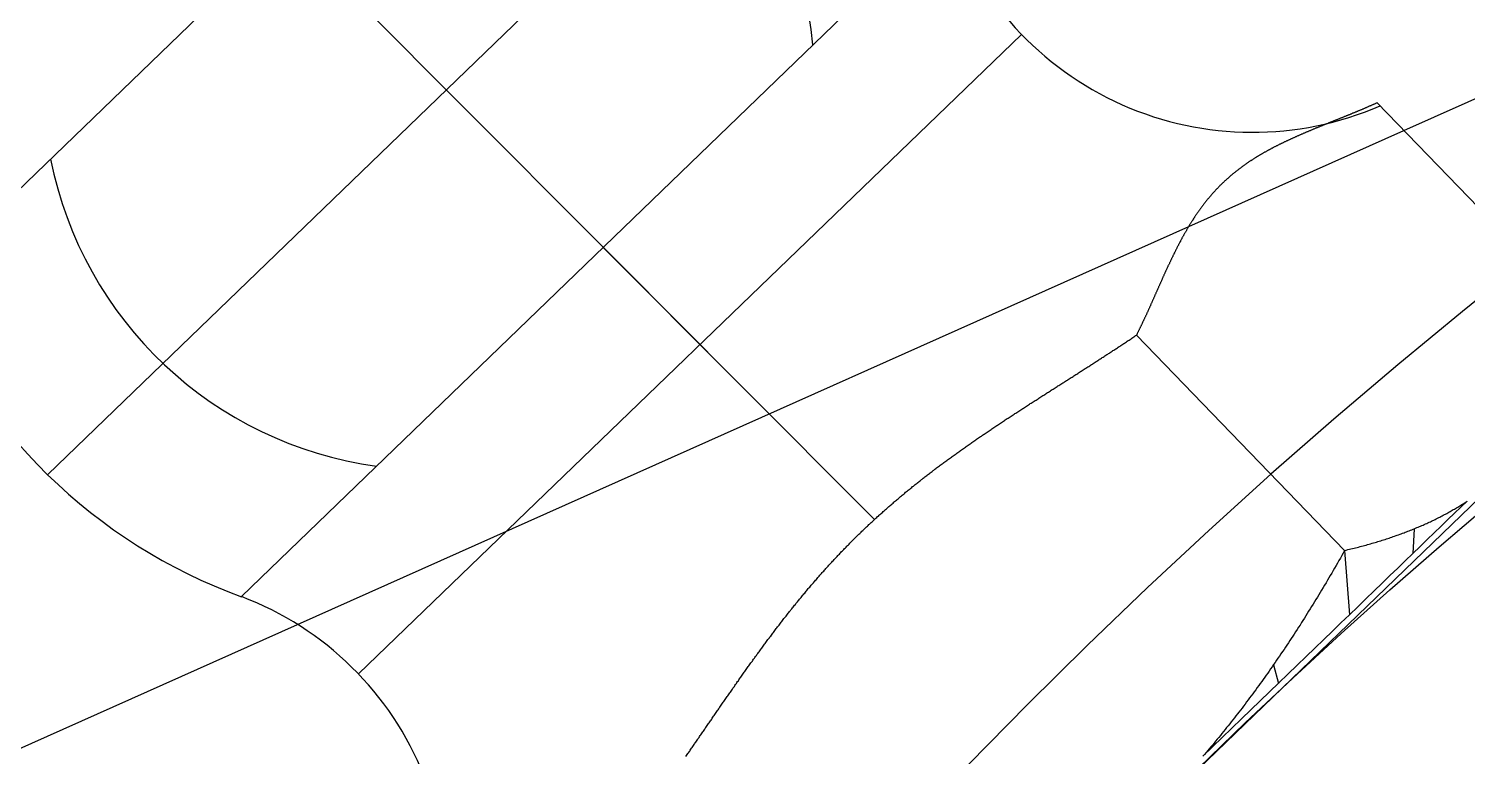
# Model space of a CAD drawing. Extents: x -87 to 205, y -109 to 47.
# Drawn here: x -39.86 to -28.36, y 31.35 to 37.17 of the extents above; entities that cross this region are included whole.
import ezdxf

# ---------------------------------------------------------------- set-up
doc = ezdxf.new("R2010")
doc.units = 0
doc.linetypes.add('CENTER', pattern=[50.8, 31.75, -6.35, 6.35, -6.35])
doc.linetypes.add('DASHED', pattern=[19.05, 12.7, -6.35])
doc.layers.get('0').update_dxf_attribs({"linetype": 'CONTINUOUS'})
doc.layers.add('CENTER', color=1, linetype='CENTER')

msp = doc.modelspace()

# ---------------------------------------------------------------- linework, layer by layer
at = {"color": 7, "linetype": 'CONTINUOUS'}
for p, q in [((-28.866, 36.356), (-16.818, 41.739)), ((-34.919, 40.733), (-40.724, 35.127)), ((-33.43, 39.667), (-39.711, 33.602)), ((-38.162, 32.626), (-32.509, 38.085)), ((-37.226, 32.008), (-31.924, 37.124)), ((-35.269, 35.42), (-33.103, 33.245)), ((-33.977, 27.899), (-27.931, 33.737)), ((-28.782, 33.169, 3.73), (-28.794, 32.97, 3.56)), ((-29.339, 32.996, 4.632), (-29.301, 32.48, -4.059)), ((-67.652, 19.028), (-37.713, 32.404)), ((-29.909, 32.08, 4.632), (-29.869, 31.932, 4.422))]:
    msp.add_line(p, q, dxfattribs=at)
at = {"color": 7, "linetype": 'CONTINUOUS', "extrusion": (0.622967, 0.601592, 0.5)}
for p, q in [((-27.415, 34.854), (-29.079, 36.577)), ((-29.339, 32.996, 4.632), (-31.003, 34.719, 4.632))]:
    msp.add_line(p, q, dxfattribs=at)
at = {"color": 3, "linetype": 'DASHED'}
msp.add_line((-37.713, 32.404), (-28.866, 36.356), dxfattribs=at)
at = {"color": 7}
for points in [[(-29.079, 36.577, 0), (-29.084, 36.575, -0.008), (-29.088, 36.573, -0.015), (-29.092, 36.571, -0.023), (-29.096, 36.569, -0.03), (-29.1, 36.567, -0.038), (-29.105, 36.565, -0.045), (-29.109, 36.563, -0.053), (-29.113, 36.562, -0.06), (-29.117, 36.56, -0.068), (-29.122, 36.558, -0.075), (-29.126, 36.556, -0.083), (-29.13, 36.554, -0.09), (-29.134, 36.552, -0.098), (-29.138, 36.55, -0.105), (-29.142, 36.549, -0.113), (-29.147, 36.547, -0.12), (-29.151, 36.545, -0.127), (-29.155, 36.543, -0.135), (-29.159, 36.541, -0.142), (-29.163, 36.54, -0.149), (-29.167, 36.538, -0.157), (-29.171, 36.536, -0.164), (-29.175, 36.534, -0.171), (-29.18, 36.532, -0.178), (-29.184, 36.531, -0.185), (-29.188, 36.529, -0.193), (-29.192, 36.527, -0.2), (-29.196, 36.526, -0.207), (-29.2, 36.524, -0.214), (-29.204, 36.522, -0.221), (-29.208, 36.52, -0.229), (-29.212, 36.519, -0.236), (-29.216, 36.517, -0.243), (-29.221, 36.515, -0.25), (-29.225, 36.514, -0.257), (-29.229, 36.512, -0.265), (-29.233, 36.51, -0.272), (-29.237, 36.508, -0.279), (-29.241, 36.507, -0.286), (-29.245, 36.505, -0.294), (-29.25, 36.503, -0.301), (-29.254, 36.501, -0.308), (-29.258, 36.5, -0.316), (-29.262, 36.498, -0.323), (-29.266, 36.496, -0.33), (-29.271, 36.494, -0.337), (-29.275, 36.493, -0.345), (-29.279, 36.491, -0.352), (-29.283, 36.489, -0.36), (-29.288, 36.487, -0.367), (-29.292, 36.486, -0.374), (-29.296, 36.484, -0.382), (-29.3, 36.482, -0.389), (-29.305, 36.481, -0.396), (-29.309, 36.479, -0.404), (-29.313, 36.477, -0.411), (-29.317, 36.475, -0.419), (-29.322, 36.474, -0.426), (-29.326, 36.472, -0.433), (-29.33, 36.47, -0.441), (-29.334, 36.468, -0.448), (-29.339, 36.467, -0.456), (-29.343, 36.465, -0.463), (-29.347, 36.463, -0.471), (-29.352, 36.462, -0.478), (-29.356, 36.46, -0.486), (-29.36, 36.458, -0.493), (-29.365, 36.456, -0.501), (-29.369, 36.455, -0.508), (-29.373, 36.453, -0.516), (-29.378, 36.451, -0.523), (-29.382, 36.449, -0.531), (-29.386, 36.447, -0.538), (-29.391, 36.446, -0.546), (-29.395, 36.444, -0.553), (-29.399, 36.442, -0.561), (-29.404, 36.441, -0.568), (-29.408, 36.439, -0.576), (-29.413, 36.437, -0.584), (-29.417, 36.435, -0.591), (-29.421, 36.434, -0.599), (-29.426, 36.432, -0.606), (-29.43, 36.43, -0.614), (-29.435, 36.428, -0.621), (-29.439, 36.426, -0.629), (-29.443, 36.425, -0.637), (-29.448, 36.423, -0.644), (-29.452, 36.421, -0.652), (-29.457, 36.419, -0.66), (-29.461, 36.418, -0.667), (-29.465, 36.416, -0.675), (-29.47, 36.414, -0.682), (-29.474, 36.412, -0.69), (-29.479, 36.41, -0.698), (-29.483, 36.409, -0.705), (-29.488, 36.407, -0.713), (-29.492, 36.405, -0.721), (-29.496, 36.403, -0.728), (-29.501, 36.401, -0.736), (-29.505, 36.4, -0.744), (-29.51, 36.398, -0.751), (-29.514, 36.396, -0.759), (-29.519, 36.394, -0.767), (-29.523, 36.392, -0.775), (-29.527, 36.391, -0.782), (-29.532, 36.389, -0.79), (-29.536, 36.387, -0.798), (-29.541, 36.385, -0.805), (-29.545, 36.383, -0.813), (-29.55, 36.382, -0.821), (-29.554, 36.38, -0.829), (-29.558, 36.378, -0.836), (-29.563, 36.376, -0.844), (-29.567, 36.374, -0.852), (-29.572, 36.373, -0.86), (-29.576, 36.371, -0.867), (-29.581, 36.369, -0.875), (-29.585, 36.367, -0.883), (-29.59, 36.365, -0.891), (-29.594, 36.363, -0.898), (-29.599, 36.361, -0.906), (-29.603, 36.359, -0.914), (-29.608, 36.358, -0.922), (-29.612, 36.356, -0.93), (-29.616, 36.354, -0.937), (-29.621, 36.352, -0.945), (-29.625, 36.35, -0.953), (-29.63, 36.348, -0.961), (-29.634, 36.346, -0.969), (-29.639, 36.344, -0.976), (-29.643, 36.343, -0.984), (-29.648, 36.341, -0.992), (-29.652, 36.339, -1), (-29.656, 36.337, -1.008), (-29.661, 36.335, -1.015), (-29.665, 36.333, -1.023), (-29.67, 36.331, -1.031), (-29.674, 36.329, -1.039), (-29.678, 36.327, -1.047), (-29.683, 36.325, -1.055), (-29.687, 36.324, -1.062), (-29.692, 36.322, -1.07), (-29.696, 36.32, -1.078), (-29.701, 36.318, -1.086), (-29.705, 36.316, -1.094), (-29.709, 36.314, -1.102), (-29.714, 36.312, -1.109), (-29.718, 36.31, -1.117), (-29.723, 36.308, -1.125), (-29.727, 36.306, -1.133), (-29.732, 36.304, -1.141), (-29.736, 36.302, -1.149), (-29.74, 36.3, -1.156), (-29.745, 36.298, -1.164), (-29.749, 36.296, -1.172), (-29.753, 36.294, -1.18), (-29.758, 36.292, -1.188), (-29.762, 36.29, -1.196), (-29.767, 36.288, -1.204), (-29.771, 36.286, -1.211), (-29.775, 36.284, -1.219), (-29.78, 36.282, -1.227), (-29.784, 36.28, -1.235), (-29.788, 36.278, -1.243), (-29.793, 36.276, -1.251), (-29.797, 36.274, -1.259), (-29.802, 36.272, -1.267), (-29.806, 36.27, -1.274), (-29.81, 36.268, -1.282), (-29.814, 36.266, -1.29), (-29.819, 36.264, -1.298), (-29.823, 36.262, -1.306), (-29.827, 36.26, -1.314), (-29.832, 36.258, -1.322), (-29.836, 36.255, -1.329), (-29.84, 36.253, -1.337), (-29.845, 36.251, -1.345), (-29.849, 36.249, -1.353), (-29.853, 36.247, -1.361), (-29.858, 36.245, -1.369), (-29.862, 36.243, -1.377), (-29.866, 36.241, -1.385), (-29.87, 36.239, -1.392), (-29.875, 36.236, -1.4), (-29.879, 36.234, -1.408), (-29.883, 36.232, -1.416), (-29.887, 36.23, -1.424), (-29.892, 36.228, -1.432), (-29.896, 36.226, -1.44), (-29.9, 36.224, -1.447), (-29.904, 36.221, -1.455), (-29.908, 36.219, -1.463), (-29.913, 36.217, -1.471), (-29.917, 36.215, -1.479), (-29.921, 36.213, -1.487), (-29.925, 36.21, -1.495), (-29.929, 36.208, -1.502), (-29.933, 36.206, -1.51), (-29.938, 36.204, -1.518), (-29.942, 36.202, -1.526), (-29.946, 36.199, -1.534), (-29.95, 36.197, -1.542), (-29.954, 36.195, -1.55), (-29.958, 36.192, -1.557), (-29.962, 36.19, -1.565), (-29.966, 36.188, -1.573), (-29.97, 36.186, -1.581), (-29.974, 36.183, -1.589), (-29.979, 36.181, -1.597), (-29.983, 36.179, -1.604), (-29.987, 36.176, -1.612), (-29.991, 36.174, -1.62), (-29.995, 36.172, -1.628), (-29.999, 36.169, -1.636), (-30.003, 36.167, -1.644), (-30.007, 36.165, -1.651), (-30.011, 36.162, -1.659), (-30.015, 36.16, -1.667), (-30.019, 36.158, -1.675), (-30.023, 36.155, -1.683), (-30.027, 36.153, -1.69), (-30.031, 36.151, -1.698), (-30.035, 36.148, -1.706), (-30.038, 36.146, -1.714), (-30.043, 36.143, -1.722), (-30.046, 36.141, -1.729), (-30.05, 36.139, -1.737), (-30.054, 36.136, -1.745), (-30.058, 36.134, -1.753), (-30.062, 36.131, -1.76), (-30.066, 36.129, -1.768), (-30.07, 36.126, -1.776), (-30.073, 36.124, -1.784), (-30.077, 36.121, -1.791), (-30.081, 36.119, -1.799), (-30.085, 36.116, -1.807), (-30.089, 36.114, -1.815), (-30.093, 36.111, -1.822), (-30.096, 36.109, -1.83), (-30.1, 36.106, -1.838), (-30.104, 36.104, -1.846), (-30.108, 36.101, -1.853), (-30.111, 36.099, -1.861), (-30.115, 36.096, -1.869), (-30.119, 36.094, -1.877), (-30.123, 36.091, -1.884), (-30.126, 36.089, -1.892), (-30.13, 36.086, -1.9), (-30.134, 36.083, -1.907), (-30.137, 36.081, -1.915), (-30.141, 36.078, -1.923), (-30.145, 36.076, -1.93), (-30.148, 36.073, -1.938), (-30.152, 36.07, -1.946), (-30.155, 36.068, -1.953), (-30.159, 36.065, -1.961), (-30.163, 36.062, -1.969), (-30.166, 36.06, -1.976), (-30.17, 36.057, -1.984), (-30.173, 36.055, -1.991), (-30.177, 36.052, -1.999), (-30.18, 36.049, -2.007), (-30.184, 36.047, -2.014), (-30.187, 36.044, -2.022), (-30.191, 36.041, -2.029), (-30.194, 36.038, -2.037), (-30.198, 36.036, -2.045), (-30.201, 36.033, -2.052), (-30.205, 36.03, -2.06), (-30.208, 36.028, -2.067), (-30.212, 36.025, -2.075), (-30.215, 36.022, -2.082), (-30.218, 36.019, -2.09), (-30.222, 36.017, -2.098), (-30.225, 36.014, -2.105), (-30.229, 36.011, -2.113), (-30.232, 36.008, -2.12), (-30.235, 36.006, -2.128), (-30.239, 36.003, -2.135), (-30.242, 36, -2.143), (-30.245, 35.997, -2.15), (-30.248, 35.995, -2.158), (-30.252, 35.992, -2.165), (-30.255, 35.989, -2.172), (-30.258, 35.986, -2.18), (-30.262, 35.983, -2.187), (-30.265, 35.98, -2.195), (-30.268, 35.977, -2.202), (-30.271, 35.975, -2.21), (-30.274, 35.972, -2.217), (-30.278, 35.969, -2.224), (-30.281, 35.966, -2.232), (-30.284, 35.963, -2.239), (-30.287, 35.96, -2.247), (-30.29, 35.958, -2.254), (-30.293, 35.955, -2.261), (-30.297, 35.952, -2.269), (-30.3, 35.949, -2.276), (-30.303, 35.946, -2.283), (-30.306, 35.943, -2.291), (-30.309, 35.94, -2.298), (-30.312, 35.937, -2.305), (-30.315, 35.934, -2.313), (-30.318, 35.931, -2.32), (-30.321, 35.928, -2.327), (-30.324, 35.926, -2.334), (-30.327, 35.923, -2.342), (-30.33, 35.92, -2.349), (-30.333, 35.917, -2.356), (-30.336, 35.914, -2.364), (-30.339, 35.911, -2.371), (-30.342, 35.908, -2.378), (-30.345, 35.905, -2.386), (-30.348, 35.901, -2.393), (-30.351, 35.898, -2.401), (-30.354, 35.895, -2.408), (-30.357, 35.892, -2.415), (-30.36, 35.889, -2.423), (-30.363, 35.886, -2.43), (-30.366, 35.883, -2.438), (-30.369, 35.88, -2.445), (-30.372, 35.877, -2.452), (-30.375, 35.873, -2.46), (-30.377, 35.87, -2.467), (-30.38, 35.867, -2.475), (-30.383, 35.864, -2.482), (-30.386, 35.861, -2.49), (-30.389, 35.858, -2.497), (-30.392, 35.854, -2.505), (-30.395, 35.851, -2.512), (-30.398, 35.848, -2.52), (-30.401, 35.844, -2.527), (-30.404, 35.841, -2.535), (-30.406, 35.838, -2.542), (-30.409, 35.835, -2.55), (-30.412, 35.831, -2.557), (-30.415, 35.828, -2.565), (-30.418, 35.825, -2.573), (-30.421, 35.821, -2.58), (-30.423, 35.818, -2.588), (-30.426, 35.815, -2.595), (-30.429, 35.811, -2.603), (-30.432, 35.808, -2.61), (-30.435, 35.804, -2.618), (-30.438, 35.801, -2.626), (-30.44, 35.797, -2.633), (-30.443, 35.794, -2.641), (-30.446, 35.791, -2.649), (-30.449, 35.787, -2.656), (-30.451, 35.784, -2.664), (-30.454, 35.78, -2.671), (-30.457, 35.777, -2.679), (-30.46, 35.773, -2.687), (-30.462, 35.77, -2.694), (-30.465, 35.766, -2.702), (-30.468, 35.763, -2.71), (-30.471, 35.759, -2.717), (-30.473, 35.755, -2.725), (-30.476, 35.752, -2.733), (-30.479, 35.748, -2.74), (-30.481, 35.745, -2.748), (-30.484, 35.741, -2.756), (-30.487, 35.737, -2.764), (-30.489, 35.734, -2.771), (-30.492, 35.73, -2.779), (-30.495, 35.726, -2.787), (-30.497, 35.723, -2.794), (-30.5, 35.719, -2.802), (-30.503, 35.715, -2.81), (-30.505, 35.712, -2.818), (-30.508, 35.708, -2.825), (-30.511, 35.704, -2.833), (-30.513, 35.7, -2.841), (-30.516, 35.697, -2.849), (-30.518, 35.693, -2.856), (-30.521, 35.689, -2.864), (-30.523, 35.685, -2.872), (-30.526, 35.682, -2.88), (-30.529, 35.678, -2.887), (-30.531, 35.674, -2.895), (-30.534, 35.67, -2.903), (-30.536, 35.666, -2.911), (-30.539, 35.663, -2.919), (-30.541, 35.659, -2.926), (-30.544, 35.655, -2.934), (-30.547, 35.651, -2.942), (-30.549, 35.647, -2.95), (-30.552, 35.643, -2.958), (-30.554, 35.639, -2.965), (-30.556, 35.635, -2.973), (-30.559, 35.632, -2.981), (-30.561, 35.628, -2.989), (-30.564, 35.624, -2.997), (-30.566, 35.62, -3.004), (-30.569, 35.616, -3.012), (-30.571, 35.612, -3.02), (-30.574, 35.608, -3.028), (-30.576, 35.604, -3.036), (-30.579, 35.6, -3.044), (-30.581, 35.596, -3.051), (-30.584, 35.592, -3.059), (-30.586, 35.588, -3.067), (-30.588, 35.584, -3.075), (-30.591, 35.58, -3.083), (-30.593, 35.576, -3.091), (-30.596, 35.572, -3.098), (-30.598, 35.568, -3.106), (-30.6, 35.564, -3.114), (-30.603, 35.559, -3.122), (-30.605, 35.556, -3.13), (-30.607, 35.551, -3.138), (-30.61, 35.547, -3.146), (-30.612, 35.543, -3.153), (-30.614, 35.539, -3.161), (-30.617, 35.535, -3.169), (-30.619, 35.531, -3.177), (-30.622, 35.527, -3.185), (-30.624, 35.523, -3.193), (-30.626, 35.519, -3.201), (-30.628, 35.514, -3.208), (-30.631, 35.51, -3.216), (-30.633, 35.506, -3.224), (-30.635, 35.502, -3.232), (-30.638, 35.498, -3.24), (-30.64, 35.493, -3.248), (-30.642, 35.489, -3.256), (-30.644, 35.485, -3.264), (-30.647, 35.481, -3.271), (-30.649, 35.477, -3.279), (-30.651, 35.472, -3.287), (-30.653, 35.468, -3.295), (-30.656, 35.464, -3.303), (-30.658, 35.46, -3.311), (-30.66, 35.456, -3.319), (-30.662, 35.451, -3.326), (-30.665, 35.447, -3.334), (-30.667, 35.443, -3.342), (-30.669, 35.439, -3.35), (-30.671, 35.434, -3.358), (-30.673, 35.43, -3.366), (-30.676, 35.426, -3.374), (-30.678, 35.422, -3.382), (-30.68, 35.417, -3.389), (-30.682, 35.413, -3.397), (-30.684, 35.409, -3.405), (-30.686, 35.404, -3.413), (-30.689, 35.4, -3.421), (-30.691, 35.396, -3.429), (-30.693, 35.392, -3.437), (-30.695, 35.387, -3.444), (-30.697, 35.383, -3.452), (-30.699, 35.379, -3.46), (-30.701, 35.374, -3.468), (-30.704, 35.37, -3.476), (-30.706, 35.366, -3.484), (-30.708, 35.361, -3.492), (-30.71, 35.357, -3.499), (-30.712, 35.353, -3.507), (-30.714, 35.348, -3.515), (-30.716, 35.344, -3.523), (-30.718, 35.34, -3.531), (-30.721, 35.335, -3.539), (-30.723, 35.331, -3.547), (-30.725, 35.327, -3.554), (-30.727, 35.322, -3.562), (-30.729, 35.318, -3.57), (-30.731, 35.313, -3.578), (-30.733, 35.309, -3.586), (-30.735, 35.305, -3.594), (-30.737, 35.3, -3.601), (-30.739, 35.296, -3.609), (-30.741, 35.292, -3.617), (-30.743, 35.287, -3.625), (-30.745, 35.283, -3.633), (-30.747, 35.279, -3.64), (-30.75, 35.274, -3.648), (-30.752, 35.27, -3.656), (-30.753, 35.265, -3.664), (-30.756, 35.261, -3.672), (-30.758, 35.257, -3.679), (-30.76, 35.252, -3.687), (-30.762, 35.248, -3.695), (-30.764, 35.244, -3.703), (-30.766, 35.239, -3.711), (-30.768, 35.235, -3.718), (-30.77, 35.23, -3.726), (-30.772, 35.226, -3.734), (-30.774, 35.222, -3.742), (-30.776, 35.217, -3.749), (-30.778, 35.213, -3.757), (-30.78, 35.209, -3.765), (-30.782, 35.204, -3.773), (-30.784, 35.2, -3.78), (-30.786, 35.195, -3.788), (-30.788, 35.191, -3.796), (-30.79, 35.187, -3.804), (-30.792, 35.182, -3.811), (-30.794, 35.178, -3.819), (-30.796, 35.173, -3.827), (-30.798, 35.169, -3.835), (-30.799, 35.165, -3.842), (-30.802, 35.16, -3.85), (-30.803, 35.156, -3.858), (-30.805, 35.152, -3.865), (-30.807, 35.147, -3.873), (-30.809, 35.143, -3.881), (-30.811, 35.139, -3.889), (-30.813, 35.134, -3.896), (-30.815, 35.13, -3.904), (-30.817, 35.125, -3.912), (-30.819, 35.121, -3.919), (-30.821, 35.117, -3.927), (-30.823, 35.112, -3.935), (-30.825, 35.108, -3.942), (-30.827, 35.104, -3.95), (-30.829, 35.099, -3.958), (-30.831, 35.095, -3.965), (-30.833, 35.09, -3.973), (-30.834, 35.086, -3.98), (-30.837, 35.082, -3.988), (-30.838, 35.078, -3.996), (-30.84, 35.073, -4.003), (-30.842, 35.069, -4.011), (-30.844, 35.065, -4.018), (-30.846, 35.06, -4.026), (-30.848, 35.056, -4.034), (-30.85, 35.051, -4.041), (-30.852, 35.047, -4.049), (-30.854, 35.043, -4.056), (-30.856, 35.039, -4.064), (-30.858, 35.034, -4.072), (-30.859, 35.03, -4.079), (-30.861, 35.026, -4.087), (-30.863, 35.021, -4.094), (-30.865, 35.017, -4.102), (-30.867, 35.013, -4.109), (-30.869, 35.008, -4.117), (-30.871, 35.004, -4.124), (-30.873, 35, -4.132), (-30.875, 34.996, -4.139), (-30.877, 34.992, -4.147), (-30.878, 34.987, -4.154), (-30.88, 34.983, -4.162), (-30.882, 34.979, -4.169), (-30.884, 34.974, -4.177), (-30.886, 34.97, -4.184), (-30.888, 34.966, -4.191), (-30.89, 34.962, -4.199), (-30.892, 34.958, -4.206), (-30.893, 34.953, -4.214), (-30.895, 34.949, -4.221), (-30.897, 34.945, -4.229), (-30.899, 34.941, -4.236), (-30.901, 34.937, -4.243), (-30.903, 34.932, -4.251), (-30.905, 34.928, -4.258), (-30.907, 34.924, -4.265), (-30.909, 34.92, -4.273), (-30.91, 34.916, -4.28), (-30.912, 34.911, -4.288), (-30.914, 34.907, -4.295), (-30.916, 34.903, -4.302), (-30.918, 34.899, -4.31), (-30.92, 34.895, -4.317), (-30.922, 34.891, -4.324), (-30.924, 34.887, -4.331), (-30.925, 34.883, -4.339), (-30.927, 34.878, -4.346), (-30.929, 34.874, -4.353), (-30.931, 34.87, -4.36), (-30.933, 34.866, -4.368), (-30.935, 34.862, -4.375), (-30.937, 34.858, -4.382), (-30.939, 34.854, -4.389), (-30.94, 34.85, -4.397), (-30.942, 34.846, -4.404), (-30.944, 34.842, -4.411), (-30.946, 34.838, -4.418), (-30.948, 34.834, -4.425), (-30.95, 34.83, -4.433), (-30.952, 34.826, -4.44), (-30.953, 34.822, -4.447), (-30.955, 34.818, -4.454), (-30.957, 34.814, -4.461), (-30.959, 34.81, -4.469), (-30.961, 34.806, -4.476), (-30.963, 34.801, -4.483), (-30.965, 34.797, -4.49), (-30.967, 34.793, -4.498), (-30.969, 34.789, -4.505), (-30.971, 34.785, -4.512), (-30.973, 34.781, -4.52), (-30.975, 34.777, -4.527), (-30.977, 34.773, -4.535), (-30.979, 34.769, -4.542), (-30.981, 34.765, -4.549), (-30.983, 34.761, -4.557), (-30.985, 34.756, -4.564), (-30.987, 34.752, -4.572), (-30.989, 34.748, -4.579), (-30.991, 34.744, -4.587), (-30.993, 34.74, -4.594), (-30.995, 34.736, -4.602), (-30.997, 34.731, -4.61), (-30.999, 34.727, -4.617), (-31.001, 34.723, -4.625), (-31.003, 34.719, -4.632)], [(-34.607, 31.348, 4.632), (-34.602, 31.355, 4.632), (-34.597, 31.363, 4.632), (-34.592, 31.37, 4.632), (-34.587, 31.377, 4.632), (-34.582, 31.384, 4.632), (-34.577, 31.391, 4.632), (-34.572, 31.398, 4.632), (-34.567, 31.405, 4.632), (-34.562, 31.413, 4.632), (-34.557, 31.42, 4.632), (-34.553, 31.427, 4.632), (-34.547, 31.434, 4.632), (-34.542, 31.442, 4.632), (-34.538, 31.449, 4.632), (-34.532, 31.456, 4.632), (-34.528, 31.463, 4.632), (-34.523, 31.471, 4.632), (-34.517, 31.478, 4.632), (-34.513, 31.485, 4.632), (-34.508, 31.492, 4.632), (-34.502, 31.5, 4.632), (-34.498, 31.507, 4.632), (-34.492, 31.514, 4.632), (-34.487, 31.521, 4.632), (-34.482, 31.529, 4.632), (-34.477, 31.536, 4.632), (-34.472, 31.544, 4.632), (-34.467, 31.551, 4.632), (-34.462, 31.558, 4.632), (-34.457, 31.566, 4.632), (-34.452, 31.573, 4.632), (-34.447, 31.58, 4.632), (-34.442, 31.588, 4.632), (-34.437, 31.595, 4.632), (-34.432, 31.602, 4.632), (-34.427, 31.61, 4.632), (-34.422, 31.617, 4.632), (-34.417, 31.625, 4.632), (-34.411, 31.632, 4.632), (-34.406, 31.639, 4.632), (-34.401, 31.647, 4.632), (-34.396, 31.654, 4.632), (-34.391, 31.662, 4.632), (-34.386, 31.669, 4.632), (-34.381, 31.676, 4.632), (-34.376, 31.684, 4.632), (-34.371, 31.691, 4.632), (-34.365, 31.699, 4.632), (-34.36, 31.706, 4.632), (-34.355, 31.714, 4.632), (-34.35, 31.721, 4.632), (-34.345, 31.729, 4.632), (-34.34, 31.736, 4.632), (-34.335, 31.743, 4.632), (-34.33, 31.751, 4.632), (-34.324, 31.758, 4.632), (-34.319, 31.766, 4.632), (-34.314, 31.773, 4.632), (-34.309, 31.781, 4.632), (-34.304, 31.788, 4.632), (-34.298, 31.796, 4.632), (-34.293, 31.803, 4.632), (-34.288, 31.811, 4.632), (-34.283, 31.818, 4.632), (-34.278, 31.826, 4.632), (-34.272, 31.833, 4.632), (-34.267, 31.841, 4.632), (-34.262, 31.848, 4.632), (-34.257, 31.856, 4.632), (-34.252, 31.863, 4.632), (-34.246, 31.871, 4.632), (-34.241, 31.878, 4.632), (-34.236, 31.886, 4.632), (-34.231, 31.893, 4.632), (-34.225, 31.901, 4.632), (-34.22, 31.908, 4.632), (-34.215, 31.916, 4.632), (-34.21, 31.923, 4.632), (-34.204, 31.931, 4.632), (-34.199, 31.938, 4.632), (-34.194, 31.946, 4.632), (-34.188, 31.953, 4.632), (-34.183, 31.961, 4.632), (-34.178, 31.968, 4.632), (-34.173, 31.976, 4.632), (-34.167, 31.983, 4.632), (-34.162, 31.991, 4.632), (-34.157, 31.998, 4.632), (-34.151, 32.006, 4.632), (-34.146, 32.013, 4.632), (-34.141, 32.021, 4.632), (-34.135, 32.028, 4.632), (-34.13, 32.036, 4.632), (-34.125, 32.043, 4.632), (-34.119, 32.051, 4.632), (-34.114, 32.058, 4.632), (-34.109, 32.066, 4.632), (-34.103, 32.073, 4.632), (-34.098, 32.081, 4.632), (-34.093, 32.088, 4.632), (-34.087, 32.096, 4.632), (-34.082, 32.103, 4.632), (-34.076, 32.111, 4.632), (-34.071, 32.118, 4.632), (-34.066, 32.126, 4.632), (-34.06, 32.133, 4.632), (-34.055, 32.14, 4.632), (-34.05, 32.148, 4.632), (-34.044, 32.155, 4.632), (-34.039, 32.163, 4.632), (-34.033, 32.17, 4.632), (-34.028, 32.178, 4.632), (-34.022, 32.185, 4.632), (-34.017, 32.193, 4.632), (-34.011, 32.2, 4.632), (-34.006, 32.208, 4.632), (-34.001, 32.215, 4.632), (-33.995, 32.222, 4.632), (-33.99, 32.23, 4.632), (-33.984, 32.237, 4.632), (-33.979, 32.245, 4.632), (-33.973, 32.252, 4.632), (-33.968, 32.259, 4.632), (-33.962, 32.267, 4.632), (-33.957, 32.274, 4.632), (-33.951, 32.282, 4.632), (-33.946, 32.289, 4.632), (-33.94, 32.296, 4.632), (-33.935, 32.304, 4.632), (-33.929, 32.311, 4.632), (-33.924, 32.318, 4.632), (-33.918, 32.326, 4.632), (-33.913, 32.333, 4.632), (-33.907, 32.34, 4.632), (-33.901, 32.348, 4.632), (-33.896, 32.355, 4.632), (-33.89, 32.362, 4.632), (-33.885, 32.37, 4.632), (-33.879, 32.377, 4.632), (-33.874, 32.384, 4.632), (-33.868, 32.392, 4.632), (-33.862, 32.399, 4.632), (-33.857, 32.406, 4.632), (-33.851, 32.413, 4.632), (-33.846, 32.421, 4.632), (-33.84, 32.428, 4.632), (-33.834, 32.435, 4.632), (-33.829, 32.442, 4.632), (-33.823, 32.45, 4.632), (-33.818, 32.457, 4.632), (-33.812, 32.464, 4.632), (-33.806, 32.471, 4.632), (-33.801, 32.478, 4.632), (-33.795, 32.486, 4.632), (-33.789, 32.493, 4.632), (-33.784, 32.5, 4.632), (-33.778, 32.507, 4.632), (-33.772, 32.514, 4.632), (-33.767, 32.521, 4.632), (-33.761, 32.529, 4.632), (-33.755, 32.536, 4.632), (-33.749, 32.543, 4.632), (-33.744, 32.55, 4.632), (-33.738, 32.557, 4.632), (-33.732, 32.564, 4.632), (-33.727, 32.571, 4.632), (-33.721, 32.578, 4.632), (-33.715, 32.585, 4.632), (-33.709, 32.592, 4.632), (-33.704, 32.599, 4.632), (-33.698, 32.606, 4.632), (-33.692, 32.613, 4.632), (-33.686, 32.62, 4.632), (-33.681, 32.627, 4.632), (-33.675, 32.634, 4.632), (-33.669, 32.641, 4.632), (-33.663, 32.648, 4.632), (-33.657, 32.655, 4.632), (-33.652, 32.662, 4.632), (-33.646, 32.669, 4.632), (-33.64, 32.676, 4.632), (-33.634, 32.683, 4.632), (-33.629, 32.69, 4.632), (-33.623, 32.696, 4.632), (-33.617, 32.703, 4.632), (-33.611, 32.71, 4.632), (-33.605, 32.717, 4.632), (-33.599, 32.724, 4.632), (-33.593, 32.731, 4.632), (-33.588, 32.737, 4.632), (-33.582, 32.744, 4.632), (-33.576, 32.751, 4.632), (-33.57, 32.758, 4.632), (-33.564, 32.764, 4.632), (-33.558, 32.771, 4.632), (-33.553, 32.778, 4.632), (-33.547, 32.785, 4.632), (-33.541, 32.791, 4.632), (-33.535, 32.798, 4.632), (-33.529, 32.805, 4.632), (-33.523, 32.811, 4.632), (-33.517, 32.818, 4.632), (-33.511, 32.825, 4.632), (-33.505, 32.831, 4.632), (-33.499, 32.838, 4.632), (-33.493, 32.844, 4.632), (-33.487, 32.851, 4.632), (-33.481, 32.858, 4.632), (-33.476, 32.864, 4.632), (-33.47, 32.87, 4.632), (-33.464, 32.877, 4.632), (-33.458, 32.884, 4.632), (-33.452, 32.89, 4.632), (-33.446, 32.897, 4.632), (-33.44, 32.903, 4.632), (-33.434, 32.909, 4.632), (-33.428, 32.916, 4.632), (-33.422, 32.922, 4.632), (-33.416, 32.929, 4.632), (-33.41, 32.935, 4.632), (-33.404, 32.941, 4.632), (-33.398, 32.948, 4.632), (-33.392, 32.954, 4.632), (-33.386, 32.961, 4.632), (-33.38, 32.967, 4.632), (-33.374, 32.973, 4.632), (-33.368, 32.979, 4.632), (-33.362, 32.986, 4.632), (-33.356, 32.992, 4.632), (-33.35, 32.998, 4.632), (-33.344, 33.004, 4.632), (-33.338, 33.011, 4.632), (-33.332, 33.017, 4.632), (-33.326, 33.023, 4.632), (-33.32, 33.029, 4.632), (-33.314, 33.035, 4.632), (-33.308, 33.041, 4.632), (-33.302, 33.047, 4.632), (-33.296, 33.054, 4.632), (-33.29, 33.06, 4.632), (-33.284, 33.066, 4.632), (-33.278, 33.072, 4.632), (-33.272, 33.078, 4.632), (-33.266, 33.084, 4.632), (-33.26, 33.09, 4.632), (-33.254, 33.096, 4.632), (-33.248, 33.102, 4.632), (-33.242, 33.108, 4.632), (-33.236, 33.114, 4.632), (-33.23, 33.12, 4.632), (-33.223, 33.126, 4.632), (-33.217, 33.132, 4.632), (-33.211, 33.137, 4.632), (-33.205, 33.143, 4.632), (-33.199, 33.149, 4.632), (-33.193, 33.155, 4.632), (-33.187, 33.161, 4.632), (-33.181, 33.167, 4.632), (-33.175, 33.172, 4.632), (-33.169, 33.178, 4.632), (-33.163, 33.184, 4.632), (-33.156, 33.19, 4.632), (-33.15, 33.196, 4.632), (-33.144, 33.202, 4.632), (-33.138, 33.207, 4.632), (-33.132, 33.213, 4.632), (-33.125, 33.219, 4.632), (-33.119, 33.225, 4.632), (-33.113, 33.231, 4.632), (-33.106, 33.236, 4.632), (-33.1, 33.242, 4.632), (-33.094, 33.248, 4.632), (-33.088, 33.254, 4.632), (-33.081, 33.26, 4.632), (-33.075, 33.266, 4.632), (-33.068, 33.271, 4.632), (-33.062, 33.277, 4.632), (-33.056, 33.283, 4.632), (-33.049, 33.289, 4.632), (-33.043, 33.294, 4.632), (-33.036, 33.3, 4.632), (-33.03, 33.306, 4.632), (-33.023, 33.312, 4.632), (-33.017, 33.318, 4.632), (-33.01, 33.323, 4.632), (-33.004, 33.329, 4.632), (-32.997, 33.335, 4.632), (-32.991, 33.341, 4.632), (-32.984, 33.346, 4.632), (-32.977, 33.352, 4.632), (-32.971, 33.358, 4.632), (-32.964, 33.364, 4.632), (-32.958, 33.369, 4.632), (-32.951, 33.375, 4.632), (-32.944, 33.381, 4.632), (-32.938, 33.387, 4.632), (-32.931, 33.392, 4.632), (-32.924, 33.398, 4.632), (-32.917, 33.404, 4.632), (-32.911, 33.409, 4.632), (-32.904, 33.415, 4.632), (-32.897, 33.421, 4.632), (-32.891, 33.426, 4.632), (-32.884, 33.432, 4.632), (-32.877, 33.438, 4.632), (-32.87, 33.444, 4.632), (-32.863, 33.449, 4.632), (-32.856, 33.455, 4.632), (-32.85, 33.461, 4.632), (-32.843, 33.466, 4.632), (-32.836, 33.472, 4.632), (-32.829, 33.478, 4.632), (-32.822, 33.483, 4.632), (-32.815, 33.489, 4.632), (-32.808, 33.495, 4.632), (-32.801, 33.5, 4.632), (-32.794, 33.506, 4.632), (-32.787, 33.511, 4.632), (-32.78, 33.517, 4.632), (-32.773, 33.523, 4.632), (-32.766, 33.528, 4.632), (-32.759, 33.534, 4.632), (-32.752, 33.539, 4.632), (-32.745, 33.545, 4.632), (-32.738, 33.551, 4.632), (-32.731, 33.556, 4.632), (-32.724, 33.562, 4.632), (-32.717, 33.567, 4.632), (-32.71, 33.573, 4.632), (-32.703, 33.578, 4.632), (-32.696, 33.584, 4.632), (-32.688, 33.59, 4.632), (-32.681, 33.595, 4.632), (-32.674, 33.601, 4.632), (-32.667, 33.606, 4.632), (-32.66, 33.612, 4.632), (-32.653, 33.617, 4.632), (-32.645, 33.623, 4.632), (-32.638, 33.628, 4.632), (-32.631, 33.634, 4.632), (-32.624, 33.639, 4.632), (-32.617, 33.645, 4.632), (-32.609, 33.65, 4.632), (-32.602, 33.656, 4.632), (-32.595, 33.661, 4.632), (-32.587, 33.666, 4.632), (-32.58, 33.672, 4.632), (-32.573, 33.677, 4.632), (-32.566, 33.683, 4.632), (-32.558, 33.688, 4.632), (-32.551, 33.694, 4.632), (-32.544, 33.699, 4.632), (-32.536, 33.705, 4.632), (-32.529, 33.71, 4.632), (-32.521, 33.715, 4.632), (-32.514, 33.721, 4.632), (-32.507, 33.726, 4.632), (-32.499, 33.732, 4.632), (-32.492, 33.737, 4.632), (-32.484, 33.742, 4.632), (-32.477, 33.748, 4.632), (-32.47, 33.753, 4.632), (-32.462, 33.758, 4.632), (-32.455, 33.764, 4.632), (-32.447, 33.769, 4.632), (-32.44, 33.775, 4.632), (-32.432, 33.78, 4.632), (-32.425, 33.785, 4.632), (-32.417, 33.791, 4.632), (-32.41, 33.796, 4.632), (-32.403, 33.801, 4.632), (-32.395, 33.806, 4.632), (-32.388, 33.812, 4.632), (-32.38, 33.817, 4.632), (-32.372, 33.822, 4.632), (-32.365, 33.828, 4.632), (-32.357, 33.833, 4.632), (-32.35, 33.838, 4.632), (-32.342, 33.843, 4.632), (-32.335, 33.849, 4.632), (-32.327, 33.854, 4.632), (-32.32, 33.859, 4.632), (-32.312, 33.864, 4.632), (-32.304, 33.87, 4.632), (-32.297, 33.875, 4.632), (-32.289, 33.88, 4.632), (-32.282, 33.885, 4.632), (-32.274, 33.891, 4.632), (-32.267, 33.896, 4.632), (-32.259, 33.901, 4.632), (-32.251, 33.906, 4.632), (-32.244, 33.911, 4.632), (-32.236, 33.917, 4.632), (-32.228, 33.922, 4.632), (-32.221, 33.927, 4.632), (-32.213, 33.932, 4.632), (-32.206, 33.937, 4.632), (-32.198, 33.943, 4.632), (-32.19, 33.948, 4.632), (-32.183, 33.953, 4.632), (-32.175, 33.958, 4.632), (-32.167, 33.963, 4.632), (-32.16, 33.968, 4.632), (-32.152, 33.973, 4.632), (-32.145, 33.978, 4.632), (-32.137, 33.984, 4.632), (-32.129, 33.989, 4.632), (-32.121, 33.994, 4.632), (-32.114, 33.999, 4.632), (-32.106, 34.004, 4.632), (-32.099, 34.009, 4.632), (-32.091, 34.014, 4.632), (-32.083, 34.019, 4.632), (-32.075, 34.024, 4.632), (-32.068, 34.029, 4.632), (-32.06, 34.035, 4.632), (-32.053, 34.04, 4.632), (-32.045, 34.045, 4.632), (-32.037, 34.05, 4.632), (-32.029, 34.055, 4.632), (-32.022, 34.06, 4.632), (-32.014, 34.065, 4.632), (-32.006, 34.07, 4.632), (-31.999, 34.075, 4.632), (-31.991, 34.08, 4.632), (-31.983, 34.085, 4.632), (-31.976, 34.09, 4.632), (-31.968, 34.095, 4.632), (-31.96, 34.1, 4.632), (-31.953, 34.105, 4.632), (-31.945, 34.11, 4.632), (-31.937, 34.115, 4.632), (-31.93, 34.12, 4.632), (-31.922, 34.125, 4.632), (-31.914, 34.13, 4.632), (-31.907, 34.135, 4.632), (-31.899, 34.14, 4.632), (-31.891, 34.145, 4.632), (-31.884, 34.15, 4.632), (-31.876, 34.155, 4.632), (-31.868, 34.16, 4.632), (-31.86, 34.165, 4.632), (-31.853, 34.17, 4.632), (-31.845, 34.175, 4.632), (-31.837, 34.18, 4.632), (-31.83, 34.185, 4.632), (-31.822, 34.19, 4.632), (-31.814, 34.194, 4.632), (-31.807, 34.199, 4.632), (-31.799, 34.204, 4.632), (-31.791, 34.209, 4.632), (-31.784, 34.214, 4.632), (-31.776, 34.219, 4.632), (-31.769, 34.224, 4.632), (-31.761, 34.229, 4.632), (-31.753, 34.234, 4.632), (-31.746, 34.239, 4.632), (-31.738, 34.243, 4.632), (-31.73, 34.248, 4.632), (-31.723, 34.253, 4.632), (-31.715, 34.258, 4.632), (-31.707, 34.263, 4.632), (-31.7, 34.268, 4.632), (-31.692, 34.273, 4.632), (-31.685, 34.278, 4.632), (-31.677, 34.282, 4.632), (-31.669, 34.287, 4.632), (-31.662, 34.292, 4.632), (-31.654, 34.297, 4.632), (-31.647, 34.302, 4.632), (-31.639, 34.307, 4.632), (-31.632, 34.312, 4.632), (-31.624, 34.316, 4.632), (-31.616, 34.321, 4.632), (-31.609, 34.326, 4.632), (-31.601, 34.331, 4.632), (-31.594, 34.336, 4.632), (-31.586, 34.34, 4.632), (-31.579, 34.345, 4.632), (-31.571, 34.35, 4.632), (-31.564, 34.355, 4.632), (-31.556, 34.359, 4.632), (-31.549, 34.364, 4.632), (-31.541, 34.369, 4.632), (-31.534, 34.374, 4.632), (-31.526, 34.379, 4.632), (-31.519, 34.383, 4.632), (-31.511, 34.388, 4.632), (-31.504, 34.393, 4.632), (-31.497, 34.398, 4.632), (-31.489, 34.402, 4.632), (-31.482, 34.407, 4.632), (-31.474, 34.412, 4.632), (-31.467, 34.417, 4.632), (-31.459, 34.421, 4.632), (-31.452, 34.426, 4.632), (-31.445, 34.431, 4.632), (-31.437, 34.435, 4.632), (-31.43, 34.44, 4.632), (-31.422, 34.445, 4.632), (-31.415, 34.45, 4.632), (-31.408, 34.454, 4.632), (-31.4, 34.459, 4.632), (-31.393, 34.464, 4.632), (-31.386, 34.468, 4.632), (-31.378, 34.473, 4.632), (-31.371, 34.478, 4.632), (-31.364, 34.483, 4.632), (-31.356, 34.487, 4.632), (-31.349, 34.492, 4.632), (-31.342, 34.497, 4.632), (-31.335, 34.501, 4.632), (-31.327, 34.506, 4.632), (-31.32, 34.511, 4.632), (-31.313, 34.515, 4.632), (-31.306, 34.52, 4.632), (-31.299, 34.525, 4.632), (-31.291, 34.529, 4.632), (-31.284, 34.534, 4.632), (-31.277, 34.538, 4.632), (-31.27, 34.543, 4.632), (-31.263, 34.548, 4.632), (-31.256, 34.552, 4.632), (-31.248, 34.557, 4.632), (-31.241, 34.562, 4.632), (-31.234, 34.566, 4.632), (-31.227, 34.571, 4.632), (-31.22, 34.575, 4.632), (-31.213, 34.58, 4.632), (-31.206, 34.585, 4.632), (-31.199, 34.589, 4.632), (-31.192, 34.594, 4.632), (-31.185, 34.599, 4.632), (-31.177, 34.603, 4.632), (-31.17, 34.608, 4.632), (-31.163, 34.612, 4.632), (-31.156, 34.617, 4.632), (-31.149, 34.622, 4.632), (-31.142, 34.627, 4.632), (-31.135, 34.631, 4.632), (-31.128, 34.636, 4.632), (-31.12, 34.641, 4.632), (-31.113, 34.646, 4.632), (-31.106, 34.65, 4.632), (-31.099, 34.655, 4.632), (-31.091, 34.66, 4.632), (-31.084, 34.665, 4.632), (-31.077, 34.67, 4.632), (-31.069, 34.675, 4.632), (-31.062, 34.679, 4.632), (-31.055, 34.684, 4.632), (-31.047, 34.689, 4.632), (-31.04, 34.694, 4.632), (-31.033, 34.699, 4.632), (-31.025, 34.704, 4.632), (-31.018, 34.709, 4.632), (-31.011, 34.714, 4.632), (-31.003, 34.719, 4.632)], [(-29.339, 32.996, 4.632), (-29.326, 32.999, 4.613), (-29.314, 33.002, 4.594), (-29.301, 33.005, 4.574), (-29.289, 33.008, 4.555), (-29.276, 33.011, 4.536), (-29.264, 33.014, 4.517), (-29.252, 33.017, 4.498), (-29.239, 33.02, 4.479), (-29.227, 33.023, 4.46), (-29.215, 33.026, 4.441), (-29.203, 33.03, 4.422), (-29.191, 33.033, 4.403), (-29.179, 33.036, 4.384), (-29.167, 33.039, 4.365), (-29.155, 33.043, 4.346), (-29.143, 33.046, 4.328), (-29.131, 33.049, 4.309), (-29.119, 33.053, 4.29), (-29.108, 33.056, 4.272), (-29.096, 33.059, 4.253), (-29.085, 33.063, 4.235), (-29.073, 33.066, 4.216), (-29.062, 33.07, 4.198), (-29.05, 33.073, 4.179), (-29.039, 33.077, 4.161), (-29.028, 33.08, 4.142), (-29.016, 33.084, 4.124), (-29.005, 33.088, 4.106), (-28.994, 33.091, 4.088), (-28.983, 33.095, 4.069), (-28.972, 33.099, 4.051), (-28.961, 33.102, 4.033), (-28.95, 33.106, 4.015), (-28.939, 33.11, 3.997), (-28.928, 33.114, 3.979), (-28.918, 33.117, 3.961), (-28.907, 33.121, 3.943), (-28.896, 33.125, 3.925), (-28.886, 33.129, 3.907), (-28.875, 33.133, 3.889), (-28.864, 33.137, 3.871), (-28.854, 33.141, 3.853), (-28.843, 33.145, 3.836), (-28.833, 33.149, 3.818), (-28.823, 33.153, 3.8), (-28.812, 33.157, 3.782), (-28.802, 33.161, 3.764), (-28.792, 33.165, 3.747), (-28.782, 33.169, 3.729), (-28.771, 33.173, 3.712), (-28.761, 33.178, 3.694), (-28.751, 33.182, 3.676), (-28.741, 33.186, 3.659), (-28.731, 33.19, 3.641), (-28.721, 33.195, 3.624), (-28.712, 33.199, 3.606), (-28.702, 33.203, 3.589), (-28.692, 33.208, 3.571), (-28.682, 33.212, 3.554), (-28.673, 33.217, 3.536), (-28.663, 33.221, 3.519), (-28.653, 33.225, 3.502), (-28.644, 33.23, 3.484), (-28.634, 33.235, 3.467), (-28.625, 33.239, 3.449), (-28.615, 33.244, 3.432), (-28.606, 33.248, 3.415), (-28.597, 33.253, 3.398), (-28.587, 33.258, 3.38), (-28.578, 33.263, 3.363), (-28.569, 33.267, 3.346), (-28.56, 33.272, 3.329), (-28.55, 33.277, 3.311), (-28.541, 33.282, 3.294), (-28.532, 33.287, 3.277), (-28.523, 33.292, 3.26), (-28.514, 33.297, 3.243), (-28.505, 33.301, 3.226), (-28.496, 33.306, 3.208), (-28.487, 33.312, 3.191), (-28.479, 33.317, 3.174), (-28.47, 33.322, 3.157), (-28.461, 33.327, 3.14), (-28.452, 33.332, 3.123), (-28.444, 33.337, 3.106), (-28.435, 33.342, 3.089), (-28.426, 33.348, 3.072), (-28.418, 33.353, 3.055), (-28.409, 33.358, 3.038), (-28.401, 33.364, 3.021), (-28.392, 33.369, 3.004), (-28.384, 33.374, 2.986), (-28.375, 33.38, 2.969), (-28.367, 33.385, 2.952), (-28.359, 33.391, 2.935)], [(-29.339, 32.996, 4.632), (-29.351, 32.975, 4.632), (-29.362, 32.955, 4.632), (-29.373, 32.935, 4.632), (-29.385, 32.915, 4.632), (-29.396, 32.895, 4.632), (-29.408, 32.875, 4.632), (-29.419, 32.855, 4.632), (-29.431, 32.835, 4.632), (-29.442, 32.815, 4.632), (-29.454, 32.796, 4.632), (-29.465, 32.776, 4.632), (-29.477, 32.757, 4.632), (-29.488, 32.737, 4.632), (-29.5, 32.718, 4.632), (-29.511, 32.699, 4.632), (-29.523, 32.679, 4.632), (-29.534, 32.66, 4.632), (-29.546, 32.641, 4.632), (-29.557, 32.622, 4.632), (-29.569, 32.603, 4.632), (-29.58, 32.584, 4.632), (-29.592, 32.566, 4.632), (-29.603, 32.547, 4.632), (-29.615, 32.528, 4.632), (-29.627, 32.51, 4.632), (-29.638, 32.491, 4.632), (-29.65, 32.473, 4.632), (-29.661, 32.454, 4.632), (-29.673, 32.436, 4.632), (-29.684, 32.418, 4.632), (-29.696, 32.399, 4.632), (-29.708, 32.381, 4.632), (-29.719, 32.363, 4.632), (-29.731, 32.345, 4.632), (-29.743, 32.327, 4.632), (-29.754, 32.309, 4.632), (-29.766, 32.292, 4.632), (-29.778, 32.274, 4.632), (-29.789, 32.256, 4.632), (-29.801, 32.239, 4.632), (-29.813, 32.221, 4.632), (-29.824, 32.203, 4.632), (-29.836, 32.186, 4.632), (-29.848, 32.169, 4.632), (-29.86, 32.151, 4.632), (-29.872, 32.134, 4.632), (-29.883, 32.117, 4.632), (-29.895, 32.1, 4.632), (-29.907, 32.082, 4.632), (-29.919, 32.065, 4.632), (-29.931, 32.048, 4.632), (-29.943, 32.031, 4.632), (-29.954, 32.015, 4.632), (-29.966, 31.998, 4.632), (-29.978, 31.981, 4.632), (-29.99, 31.964, 4.632), (-30.002, 31.948, 4.632), (-30.014, 31.931, 4.632), (-30.026, 31.914, 4.632), (-30.038, 31.898, 4.632), (-30.05, 31.881, 4.632), (-30.062, 31.865, 4.632), (-30.074, 31.849, 4.632), (-30.086, 31.832, 4.632), (-30.099, 31.816, 4.632), (-30.111, 31.8, 4.632), (-30.123, 31.784, 4.632), (-30.135, 31.767, 4.632), (-30.147, 31.751, 4.632), (-30.159, 31.735, 4.632), (-30.172, 31.719, 4.632), (-30.184, 31.703, 4.632), (-30.196, 31.688, 4.632), (-30.209, 31.672, 4.632), (-30.221, 31.656, 4.632), (-30.233, 31.64, 4.632), (-30.246, 31.625, 4.632), (-30.258, 31.609, 4.632), (-30.27, 31.593, 4.632), (-30.283, 31.578, 4.632), (-30.295, 31.562, 4.632), (-30.308, 31.547, 4.632), (-30.32, 31.531, 4.632), (-30.333, 31.516, 4.632), (-30.346, 31.5, 4.632), (-30.358, 31.485, 4.632), (-30.371, 31.47, 4.632), (-30.383, 31.455, 4.632), (-30.396, 31.439, 4.632), (-30.409, 31.424, 4.632), (-30.422, 31.409, 4.632), (-30.434, 31.394, 4.632), (-30.447, 31.379, 4.632), (-30.46, 31.364, 4.632), (-30.473, 31.349, 4.632)]]:
    msp.add_polyline3d(points, dxfattribs=at)
at = {"color": 7, "linetype": 'CONTINUOUS'}
for radius in [43.676, 32.52]:
    msp.add_circle((0, 0), radius, dxfattribs=at)
for centre, radius, start, end in [((0, 0), 45, 141.9289, 128.273), ((-36.661, 36.727), 3.086, 5.8244, 76.7948), ((-30.077, 38.909), 2.568, 198.7157, 293.4363), ((0, 0), 37.059, 90, 270), ((-36.661, 36.727), 3.086, 191.2052, 262.1756), ((0, 0), 35.735, 90, 270), ((-36.661, 36.727), 4.368, 201.5, 249.893), ((-39.057, 30.253), 2.536, 334.1184, 69.348)]:
    msp.add_arc(centre, radius, start, end, dxfattribs=at)
at = {"color": 3, "linetype": 'DASHED'}
msp.add_arc((0, 0), 45, 128.273, 141.9289, dxfattribs=at)
at = {"color": 7, "linetype": 'CONTINUOUS', "extrusion": (0.694658, -0.71934, 0)}
msp.add_arc((-0.858, 0, -43.719), 4.687, 38.7749, 81.2251, dxfattribs=at)
at = {"layer": 'CENTER', "color": 1, "linetype": 'CENTER'}
msp.add_line((1.411, -1.417), (-40.975, 41.151), dxfattribs=at)

doc.saveas('drawing.dxf')
